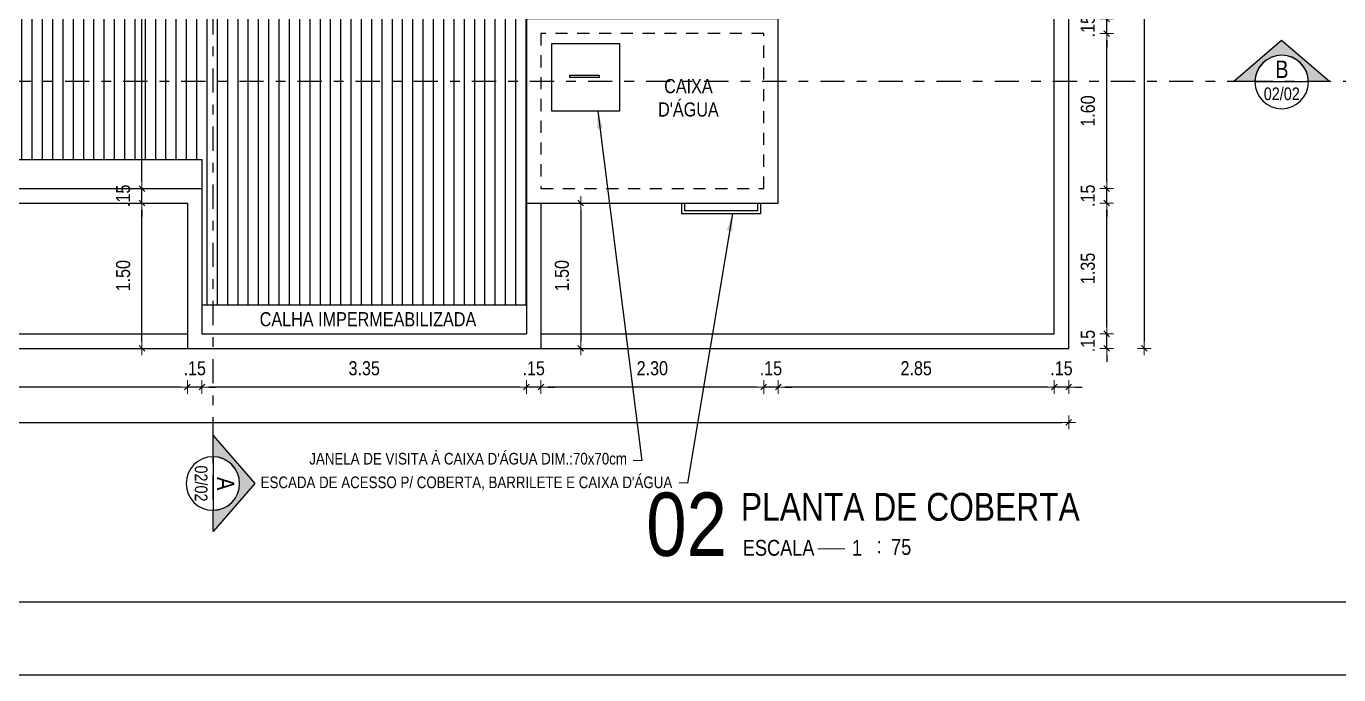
# Model space of a CAD drawing. Header units: millimetres. Extents: x 2718 to 3327, y 272 to 594.
# Drawn here: x 3043.21 to 3056.77, y 418.59 to 425.28 of the extents above; entities that cross this region are included whole.
import ezdxf
from ezdxf.enums import TextEntityAlignment as Align

# ---------------------------------------------------------------- set-up
doc = ezdxf.new("R2010")
doc.units = ezdxf.units.MM
doc.header["$MEASUREMENT"] = 0
doc.linetypes.add('DASHDOT2', pattern=[0.5, 0.25, -0.125, 0, -0.125])
doc.linetypes.add('HIDDEN2', pattern=[0.1875, 0.125, -0.0625])
doc.layers.get('0').update_dxf_attribs({"linetype": 'CONTINUOUS'})
doc.layers.get('DEFPOINTS').update_dxf_attribs({"linetype": 'CONTINUOUS'})
for name, color, linetype in [('AR-TXT', 2, 'CONTINUOUS'), ('COTA', 7, 'CONTINUOUS'), ('E-txt-g', 3, 'CONTINUOUS'), ('E-TXT-Y', 2, 'CONTINUOUS'), ('LAYER7', 4, 'CONTINUOUS'), ('Lotes', 2, 'CONTINUOUS')]:
    doc.layers.add(name, color=color, linetype=linetype)
for name, color, linetype, lineweight in [('E-Cta-W', 7, 'CONTINUOUS', 20), ('E-Pen-C', 4, 'CONTINUOUS', 15), ('E-Pen-G', 3, 'CONTINUOUS', 30), ('E-Txt-W', 7, 'CONTINUOUS', 20)]:
    doc.layers.add(name, color=color, linetype=linetype, lineweight=lineweight)
doc.styles.add('F2', font='ARIALN.TTF')
doc.styles.add('REG60', font='romans.shx', dxfattribs={"width": 0.8, "height": 0.15})
doc.styles.add('REG80', font='romans.shx', dxfattribs={"width": 0.8, "height": 0.2})
doc.styles.add('SWIS 721 CN BT', font='swissc.ttf')
doc.dimstyles.new('DIMENSION-1', dxfattribs={"dimtxt": 0.145, "dimasz": 0.07, "dimexe": 1, "dimexo": 0, "dimgap": 0.12, "dimtad": 1, "dimzin": 7, "dimdsep": 46, "dimtxsty": 'F2', "dimblk1": 'TRACO', "dimblk2": 'TRACO', "dimsah": 1, "dimcen": 1, "dimse1": 1, "dimse2": 1, "dimclrd": 4, "dimclre": 256, "dimclrt": 4, "dimadec": 8, "dimazin": 0, "dimtfac": 1, "dimtix": 1, "dimtmove": 2, "dimatfit": 3, "dimldrblk": 'TRACO', "dimfxl": 1, "dimtolj": 1, "dimtzin": 0, "dimarcsym": 0})
doc.dimstyles.get("Standard").update_dxf_attribs({"dimtxt": 0.18, "dimasz": 0.18, "dimexe": 0.18, "dimexo": 0.0625, "dimgap": 0.09, "dimtad": 0, "dimtih": 1, "dimtoh": 1, "dimdec": 4, "dimzin": 0, "dimdsep": 46, "dimtxsty": 'Standard', "dimcen": 0.09, "dimadec": 0, "dimazin": 0, "dimtfac": 1, "dimtdec": 4, "dimtofl": 0, "dimtmove": 0, "dimatfit": 3, "dimfxl": 1, "dimtolj": 1, "dimtzin": 0, "dimarcsym": 0})

# ---------------------------------------------------------------- blocks, each defined once
blk = doc.blocks.new('CHAVE CORTE-100')
blk.add_hatch(color=8).paths.add_polyline_path([(-2.567, 0), (-2.86, 0), (-2.198, 0.571), (-1.536, 0), (-1.83, 0, 0.987177)])
at = {"color": 2}
blk.add_line((-1.83, 0), (-2.567, 0), dxfattribs=at)
blk.add_lwpolyline([(-1.83, 0.001), (-1.536, 0), (-2.198, 0.571), (-2.86, 0), (-2.567, 0, -0.985586)], format="xyb", close=True, dxfattribs=at)
blk.add_circle((-2.199, -0.005), 0.368, dxfattribs=at)
at = {"color": 2, "style": 'F2'}
for tag, height, p in [('A', 0.24, (-2.199, 0.171)), ('01-02', 0.2, (-2.199, -0.127))]:
    blk.add_attdef(tag, text='', height=height, dxfattribs=at).set_placement(p, align=Align.MIDDLE_CENTER)
blk = doc.blocks.new('TXT-AMB75')
at = {"layer": 'E-txt-g', "style": 'REG80', "width": 0.8, "flags": 8}
blk.add_attdef('TXT', text='', height=0.2, dxfattribs=at).set_placement((0.005, 0.296), align=Align.CENTER)
at = {"layer": 'E-Txt-W', "style": 'REG60', "width": 0.8, "flags": 8}
blk.add_attdef('TXT', text='', height=0.15, dxfattribs=at).set_placement((0.005, 0.027), align=Align.CENTER)
blk = doc.blocks.new('TRACO')
at = {"layer": 'E-Pen-C'}
for p, q in [((-1, 0), (1, 0)), ((0, 1), (0, -1))]:
    blk.add_line(p, q, dxfattribs=at)
at = {"layer": 'E-Pen-G'}
blk.add_line((-0.42, -0.42), (0.42, 0.42), dxfattribs=at)
blk = doc.blocks.new('*D518')
at = {"layer": 'COTA', "color": 4, "linetype": 'Continuous', "lineweight": -2, "transparency": 16777216}
for p, q in [((3053.757, 421.559), (3053.687, 421.559)), ((3053.977, 421.559), (3053.827, 421.559)), ((3054.047, 421.559), (3054.117, 421.559))]:
    blk.add_line(p, q, dxfattribs=at)
at = {"layer": 'DEFPOINTS', "color": 0, "linetype": 'Continuous', "transparency": 16777216}
for p in [(3053.827, 422.109, -1.83), (3053.977, 421.959, -1.83), (3053.827, 421.559)]:
    blk.add_point(p, dxfattribs=at)
at = {"layer": 'COTA', "color": 4, "linetype": 'Continuous', "lineweight": -2, "transparency": 16777216, "xscale": 0.07, "yscale": 0.07, "zscale": 0.07}
blk.add_blockref('TRACO', (3053.827, 421.559), dxfattribs=at)
at = {"layer": 'COTA', "color": 4, "linetype": 'Continuous', "lineweight": -2, "transparency": 16777216, "xscale": 0.07, "yscale": 0.07, "zscale": 0.07, "rotation": 180}
blk.add_blockref('TRACO', (3053.977, 421.559), dxfattribs=at)
at = {"layer": 'COTA', "color": 4, "linetype": 'Continuous', "transparency": 16777216, "insert": (3053.902, 421.753), "char_height": 0.145, "attachment_point": 5, "style": 'F2'}
blk.add_mtext('\\A1;.15', dxfattribs=at)
blk = doc.blocks.new('*D519')
at = {"layer": 'COTA', "color": 4, "linetype": 'Continuous', "lineweight": -2, "transparency": 16777216}
blk.add_line((3053.757, 421.559), (3051.047, 421.559), dxfattribs=at)
at = {"layer": 'DEFPOINTS', "color": 0, "linetype": 'Continuous', "transparency": 16777216}
for p in [(3050.977, 423.459, -1.83), (3053.827, 422.109, -1.83), (3050.977, 421.559)]:
    blk.add_point(p, dxfattribs=at)
at = {"layer": 'COTA', "color": 4, "linetype": 'Continuous', "lineweight": -2, "transparency": 16777216, "xscale": 0.07, "yscale": 0.07, "zscale": 0.07, "rotation": 180}
blk.add_blockref('TRACO', (3050.977, 421.559), dxfattribs=at)
at = {"layer": 'COTA', "color": 4, "linetype": 'Continuous', "lineweight": -2, "transparency": 16777216, "xscale": 0.07, "yscale": 0.07, "zscale": 0.07}
blk.add_blockref('TRACO', (3053.827, 421.559), dxfattribs=at)
at = {"layer": 'COTA', "color": 4, "linetype": 'Continuous', "transparency": 16777216, "insert": (3052.402, 421.753), "char_height": 0.145, "attachment_point": 5, "style": 'F2'}
blk.add_mtext('\\A1;2.85', dxfattribs=at)
blk = doc.blocks.new('*D520')
at = {"layer": 'COTA', "color": 4, "linetype": 'Continuous', "lineweight": -2, "transparency": 16777216}
for p, q in [((3050.757, 421.559), (3050.687, 421.559)), ((3050.977, 421.559), (3050.827, 421.559)), ((3051.047, 421.559), (3051.117, 421.559))]:
    blk.add_line(p, q, dxfattribs=at)
at = {"layer": 'DEFPOINTS', "color": 0, "linetype": 'Continuous', "transparency": 16777216}
for p in [(3050.827, 423.609, -1.83), (3050.977, 423.459, -1.83), (3050.827, 421.559)]:
    blk.add_point(p, dxfattribs=at)
at = {"layer": 'COTA', "color": 4, "linetype": 'Continuous', "lineweight": -2, "transparency": 16777216, "xscale": 0.07, "yscale": 0.07, "zscale": 0.07}
blk.add_blockref('TRACO', (3050.827, 421.559), dxfattribs=at)
at = {"layer": 'COTA', "color": 4, "linetype": 'Continuous', "lineweight": -2, "transparency": 16777216, "xscale": 0.07, "yscale": 0.07, "zscale": 0.07, "rotation": 180}
blk.add_blockref('TRACO', (3050.977, 421.559), dxfattribs=at)
at = {"layer": 'COTA', "color": 4, "linetype": 'Continuous', "transparency": 16777216, "insert": (3050.902, 421.753), "char_height": 0.145, "attachment_point": 5, "style": 'F2'}
blk.add_mtext('\\A1;.15', dxfattribs=at)
blk = doc.blocks.new('*D521')
at = {"layer": 'COTA', "color": 4, "linetype": 'Continuous', "lineweight": -2, "transparency": 16777216}
blk.add_line((3050.757, 421.559), (3048.597, 421.559), dxfattribs=at)
at = {"layer": 'DEFPOINTS', "color": 0, "linetype": 'Continuous', "transparency": 16777216}
for p in [(3050.827, 423.609, -1.83), (3048.527, 423.459, -1.83), (3048.527, 421.559)]:
    blk.add_point(p, dxfattribs=at)
at = {"layer": 'COTA', "color": 4, "linetype": 'Continuous', "lineweight": -2, "transparency": 16777216, "xscale": 0.07, "yscale": 0.07, "zscale": 0.07, "rotation": 180}
blk.add_blockref('TRACO', (3048.527, 421.559), dxfattribs=at)
at = {"layer": 'COTA', "color": 4, "linetype": 'Continuous', "lineweight": -2, "transparency": 16777216, "xscale": 0.07, "yscale": 0.07, "zscale": 0.07}
blk.add_blockref('TRACO', (3050.827, 421.559), dxfattribs=at)
at = {"layer": 'COTA', "color": 4, "linetype": 'Continuous', "transparency": 16777216, "insert": (3049.677, 421.753), "char_height": 0.145, "attachment_point": 5, "style": 'F2'}
blk.add_mtext('\\A1;2.30', dxfattribs=at)
blk = doc.blocks.new('*D522')
at = {"layer": 'COTA', "color": 4, "linetype": 'Continuous', "lineweight": -2, "transparency": 16777216}
for p, q in [((3048.307, 421.559), (3048.237, 421.559)), ((3048.527, 421.559), (3048.377, 421.559)), ((3048.597, 421.559), (3048.667, 421.559))]:
    blk.add_line(p, q, dxfattribs=at)
at = {"layer": 'DEFPOINTS', "color": 0, "linetype": 'Continuous', "transparency": 16777216}
for p in [(3048.377, 423.459, -1.83), (3048.527, 423.459, -1.83), (3048.377, 421.559)]:
    blk.add_point(p, dxfattribs=at)
at = {"layer": 'COTA', "color": 4, "linetype": 'Continuous', "lineweight": -2, "transparency": 16777216, "xscale": 0.07, "yscale": 0.07, "zscale": 0.07}
blk.add_blockref('TRACO', (3048.377, 421.559), dxfattribs=at)
at = {"layer": 'COTA', "color": 4, "linetype": 'Continuous', "lineweight": -2, "transparency": 16777216, "xscale": 0.07, "yscale": 0.07, "zscale": 0.07, "rotation": 180}
blk.add_blockref('TRACO', (3048.527, 421.559), dxfattribs=at)
at = {"layer": 'COTA', "color": 4, "linetype": 'Continuous', "transparency": 16777216, "insert": (3048.452, 421.753), "char_height": 0.145, "attachment_point": 5, "style": 'F2'}
blk.add_mtext('\\A1;.15', dxfattribs=at)
blk = doc.blocks.new('*D523')
at = {"layer": 'COTA', "color": 4, "linetype": 'Continuous', "lineweight": -2, "transparency": 16777216}
blk.add_line((3048.307, 421.559), (3045.097, 421.559), dxfattribs=at)
at = {"layer": 'DEFPOINTS', "color": 0, "linetype": 'Continuous', "transparency": 16777216}
for p in [(3048.377, 423.459, -1.83), (3045.027, 422.109, -1.83), (3045.027, 421.559)]:
    blk.add_point(p, dxfattribs=at)
at = {"layer": 'COTA', "color": 4, "linetype": 'Continuous', "lineweight": -2, "transparency": 16777216, "xscale": 0.07, "yscale": 0.07, "zscale": 0.07, "rotation": 180}
blk.add_blockref('TRACO', (3045.027, 421.559), dxfattribs=at)
at = {"layer": 'COTA', "color": 4, "linetype": 'Continuous', "lineweight": -2, "transparency": 16777216, "xscale": 0.07, "yscale": 0.07, "zscale": 0.07}
blk.add_blockref('TRACO', (3048.377, 421.559), dxfattribs=at)
at = {"layer": 'COTA', "color": 4, "linetype": 'Continuous', "transparency": 16777216, "insert": (3046.702, 421.753), "char_height": 0.145, "attachment_point": 5, "style": 'F2'}
blk.add_mtext('\\A1;3.35', dxfattribs=at)
blk = doc.blocks.new('*D524')
at = {"layer": 'COTA', "color": 4, "linetype": 'Continuous', "lineweight": -2, "transparency": 16777216}
for p, q in [((3044.807, 421.559), (3044.737, 421.559)), ((3045.027, 421.559), (3044.877, 421.559)), ((3045.097, 421.559), (3045.167, 421.559))]:
    blk.add_line(p, q, dxfattribs=at)
at = {"layer": 'DEFPOINTS', "color": 0, "linetype": 'Continuous', "transparency": 16777216}
for p in [(3044.877, 422.109, -1.83), (3045.027, 422.109, -1.83), (3044.877, 421.559)]:
    blk.add_point(p, dxfattribs=at)
at = {"layer": 'COTA', "color": 4, "linetype": 'Continuous', "lineweight": -2, "transparency": 16777216, "xscale": 0.07, "yscale": 0.07, "zscale": 0.07}
blk.add_blockref('TRACO', (3044.877, 421.559), dxfattribs=at)
at = {"layer": 'COTA', "color": 4, "linetype": 'Continuous', "lineweight": -2, "transparency": 16777216, "xscale": 0.07, "yscale": 0.07, "zscale": 0.07, "rotation": 180}
blk.add_blockref('TRACO', (3045.027, 421.559), dxfattribs=at)
at = {"layer": 'COTA', "color": 4, "linetype": 'Continuous', "transparency": 16777216, "insert": (3044.952, 421.753), "char_height": 0.145, "attachment_point": 5, "style": 'F2'}
blk.add_mtext('\\A1;.15', dxfattribs=at)
blk = doc.blocks.new('*D525')
at = {"layer": 'COTA', "color": 4, "linetype": 'Continuous', "lineweight": -2, "transparency": 16777216}
blk.add_line((3044.807, 421.559), (3035.551, 421.559), dxfattribs=at)
at = {"layer": 'DEFPOINTS', "color": 0, "linetype": 'Continuous', "transparency": 16777216}
for p in [(3035.481, 423.609, -1.83), (3044.877, 422.109, -1.83), (3035.481, 421.559)]:
    blk.add_point(p, dxfattribs=at)
at = {"layer": 'COTA', "color": 4, "linetype": 'Continuous', "lineweight": -2, "transparency": 16777216, "xscale": 0.07, "yscale": 0.07, "zscale": 0.07, "rotation": 180}
blk.add_blockref('TRACO', (3035.481, 421.559), dxfattribs=at)
at = {"layer": 'COTA', "color": 4, "linetype": 'Continuous', "lineweight": -2, "transparency": 16777216, "xscale": 0.07, "yscale": 0.07, "zscale": 0.07}
blk.add_blockref('TRACO', (3044.877, 421.559), dxfattribs=at)
at = {"layer": 'COTA', "color": 4, "linetype": 'Continuous', "transparency": 16777216, "insert": (3040.179, 421.753), "char_height": 0.145, "attachment_point": 5, "style": 'F2'}
blk.add_mtext('\\A1;9.40', dxfattribs=at)
blk = doc.blocks.new('*D526')
at = {"layer": 'COTA', "color": 4, "linetype": 'Continuous', "lineweight": -2, "transparency": 16777216}
blk.add_line((3031.547, 421.195), (3053.907, 421.195), dxfattribs=at)
at = {"layer": 'DEFPOINTS', "color": 0, "linetype": 'Continuous', "transparency": 16777216}
for p in [(3031.477, 422.109, -1.83), (3053.977, 421.959, -1.83), (3053.977, 421.195)]:
    blk.add_point(p, dxfattribs=at)
at = {"layer": 'COTA', "color": 4, "linetype": 'Continuous', "lineweight": -2, "transparency": 16777216, "xscale": 0.07, "yscale": 0.07, "zscale": 0.07, "rotation": 180}
blk.add_blockref('TRACO', (3031.477, 421.195), dxfattribs=at)
at = {"layer": 'COTA', "color": 4, "linetype": 'Continuous', "lineweight": -2, "transparency": 16777216, "xscale": 0.07, "yscale": 0.07, "zscale": 0.07}
blk.add_blockref('TRACO', (3053.977, 421.195), dxfattribs=at)
at = {"layer": 'COTA', "color": 4, "linetype": 'Continuous', "transparency": 16777216, "insert": (3042.727, 421.389), "char_height": 0.145, "attachment_point": 5, "style": 'F2'}
blk.add_mtext('\\A1;22.50', dxfattribs=at)
blk = doc.blocks.new('*D527')
at = {"layer": 'COTA', "color": 4, "linetype": 'Continuous', "lineweight": -2, "transparency": 16777216}
for p, q in [((3054.369, 422.179), (3054.369, 422.249)), ((3054.369, 421.959), (3054.369, 422.109)), ((3054.369, 421.889), (3054.369, 421.819))]:
    blk.add_line(p, q, dxfattribs=at)
at = {"layer": 'DEFPOINTS', "color": 0, "linetype": 'Continuous', "transparency": 16777216}
for p in [(3053.827, 422.109, -1.83), (3054.369, 422.109), (3053.977, 421.959, -1.83)]:
    blk.add_point(p, dxfattribs=at)
at = {"layer": 'COTA', "color": 4, "linetype": 'Continuous', "lineweight": -2, "transparency": 16777216, "xscale": 0.07, "yscale": 0.07, "zscale": 0.07}
for p, rotation in [((3054.369, 422.109), 270), ((3054.369, 421.959), 90)]:
    blk.add_blockref('TRACO', p, dxfattribs=dict(at, rotation=rotation))
at = {"layer": 'COTA', "color": 4, "linetype": 'Continuous', "transparency": 16777216, "insert": (3054.175, 422.034), "char_height": 0.145, "attachment_point": 5, "rotation": 90, "style": 'F2'}
blk.add_mtext('\\A1;.15', dxfattribs=at)
blk = doc.blocks.new('*D528')
at = {"layer": 'COTA', "color": 4, "linetype": 'Continuous', "lineweight": -2, "transparency": 16777216}
blk.add_line((3054.369, 422.179), (3054.369, 423.389), dxfattribs=at)
at = {"layer": 'DEFPOINTS', "color": 0, "linetype": 'Continuous', "transparency": 16777216}
for p in [(3050.977, 423.459, -1.83), (3054.369, 423.459), (3053.827, 422.109, -1.83)]:
    blk.add_point(p, dxfattribs=at)
at = {"layer": 'COTA', "color": 4, "linetype": 'Continuous', "lineweight": -2, "transparency": 16777216, "xscale": 0.07, "yscale": 0.07, "zscale": 0.07}
for p, rotation in [((3054.369, 423.459), 90), ((3054.369, 422.109), 270)]:
    blk.add_blockref('TRACO', p, dxfattribs=dict(at, rotation=rotation))
at = {"layer": 'COTA', "color": 4, "linetype": 'Continuous', "transparency": 16777216, "insert": (3054.175, 422.784), "char_height": 0.145, "attachment_point": 5, "rotation": 90, "style": 'F2'}
blk.add_mtext('\\A1;1.35', dxfattribs=at)
blk = doc.blocks.new('*D529')
at = {"layer": 'COTA', "color": 4, "linetype": 'Continuous', "lineweight": -2, "transparency": 16777216}
for p, q in [((3054.369, 423.679), (3054.369, 423.749)), ((3054.369, 423.459), (3054.369, 423.609)), ((3054.369, 423.389), (3054.369, 423.319))]:
    blk.add_line(p, q, dxfattribs=at)
at = {"layer": 'DEFPOINTS', "color": 0, "linetype": 'Continuous', "transparency": 16777216}
for p in [(3050.827, 423.609, -1.83), (3054.369, 423.609), (3050.977, 423.459, -1.83)]:
    blk.add_point(p, dxfattribs=at)
at = {"layer": 'COTA', "color": 4, "linetype": 'Continuous', "lineweight": -2, "transparency": 16777216, "xscale": 0.07, "yscale": 0.07, "zscale": 0.07}
for p, rotation in [((3054.369, 423.609), 270), ((3054.369, 423.459), 90)]:
    blk.add_blockref('TRACO', p, dxfattribs=dict(at, rotation=rotation))
at = {"layer": 'COTA', "color": 4, "linetype": 'Continuous', "transparency": 16777216, "insert": (3054.175, 423.534), "char_height": 0.145, "attachment_point": 5, "rotation": 90, "style": 'F2'}
blk.add_mtext('\\A1;.15', dxfattribs=at)
blk = doc.blocks.new('*D530')
at = {"layer": 'COTA', "color": 4, "linetype": 'Continuous', "lineweight": -2, "transparency": 16777216}
blk.add_line((3054.369, 423.679), (3054.369, 425.139), dxfattribs=at)
at = {"layer": 'DEFPOINTS', "color": 0, "linetype": 'Continuous', "transparency": 16777216}
for p in [(3050.827, 425.209, -1.83), (3054.369, 425.209), (3050.827, 423.609, -1.83)]:
    blk.add_point(p, dxfattribs=at)
at = {"layer": 'COTA', "color": 4, "linetype": 'Continuous', "lineweight": -2, "transparency": 16777216, "xscale": 0.07, "yscale": 0.07, "zscale": 0.07}
for p, rotation in [((3054.369, 425.209), 90), ((3054.369, 423.609), 270)]:
    blk.add_blockref('TRACO', p, dxfattribs=dict(at, rotation=rotation))
at = {"layer": 'COTA', "color": 4, "linetype": 'Continuous', "transparency": 16777216, "insert": (3054.175, 424.409), "char_height": 0.145, "attachment_point": 5, "rotation": 90, "style": 'F2'}
blk.add_mtext('\\A1;1.60', dxfattribs=at)
blk = doc.blocks.new('*D531')
at = {"layer": 'COTA', "color": 4, "linetype": 'Continuous', "lineweight": -2, "transparency": 16777216}
for p, q in [((3054.369, 425.429), (3054.369, 425.499)), ((3054.369, 425.209), (3054.369, 425.359)), ((3054.369, 425.139), (3054.369, 425.069))]:
    blk.add_line(p, q, dxfattribs=at)
at = {"layer": 'DEFPOINTS', "color": 0, "linetype": 'Continuous', "transparency": 16777216}
for p in [(3050.977, 425.359, -1.83), (3054.369, 425.359), (3050.827, 425.209, -1.83)]:
    blk.add_point(p, dxfattribs=at)
at = {"layer": 'COTA', "color": 4, "linetype": 'Continuous', "lineweight": -2, "transparency": 16777216, "xscale": 0.07, "yscale": 0.07, "zscale": 0.07}
for p, rotation in [((3054.369, 425.359), 270), ((3054.369, 425.209), 90)]:
    blk.add_blockref('TRACO', p, dxfattribs=dict(at, rotation=rotation))
at = {"layer": 'COTA', "color": 4, "linetype": 'Continuous', "transparency": 16777216, "insert": (3054.175, 425.284), "char_height": 0.145, "attachment_point": 5, "rotation": 90, "style": 'F2'}
blk.add_mtext('\\A1;.15', dxfattribs=at)
blk = doc.blocks.new('*D539')
at = {"layer": 'COTA', "color": 4, "linetype": 'Continuous', "lineweight": -2, "transparency": 16777216}
blk.add_line((3054.757, 442.889), (3054.757, 422.029), dxfattribs=at)
at = {"layer": 'DEFPOINTS', "color": 0, "linetype": 'Continuous', "transparency": 16777216}
for p in [(3053.977, 442.959, -1.83), (3053.977, 421.959, -1.83), (3054.757, 421.959)]:
    blk.add_point(p, dxfattribs=at)
at = {"layer": 'COTA', "color": 4, "linetype": 'Continuous', "lineweight": -2, "transparency": 16777216, "xscale": 0.07, "yscale": 0.07, "zscale": 0.07}
for p, rotation in [((3054.757, 442.959), 90), ((3054.757, 421.959), 270)]:
    blk.add_blockref('TRACO', p, dxfattribs=dict(at, rotation=rotation))
at = {"layer": 'COTA', "color": 4, "linetype": 'Continuous', "transparency": 16777216, "insert": (3054.563, 432.459), "char_height": 0.145, "attachment_point": 5, "rotation": 90, "style": 'F2'}
blk.add_mtext('\\A1;21.00', dxfattribs=at)
blk = doc.blocks.new('*D556')
at = {"layer": 'COTA', "color": 4, "linetype": 'Continuous', "lineweight": -2, "transparency": 16777216}
blk.add_line((3044.407, 422.029), (3044.407, 423.389), dxfattribs=at)
at = {"layer": 'DEFPOINTS', "color": 0, "linetype": 'Continuous', "transparency": 16777216}
for p in [(3044.407, 423.459), (3044.877, 423.459, -1.83), (3044.877, 421.959, -1.83)]:
    blk.add_point(p, dxfattribs=at)
at = {"layer": 'COTA', "color": 4, "linetype": 'Continuous', "lineweight": -2, "transparency": 16777216, "xscale": 0.07, "yscale": 0.07, "zscale": 0.07}
for p, rotation in [((3044.407, 423.459), 90), ((3044.407, 421.959), 270)]:
    blk.add_blockref('TRACO', p, dxfattribs=dict(at, rotation=rotation))
at = {"layer": 'COTA', "color": 4, "linetype": 'Continuous', "transparency": 16777216, "insert": (3044.213, 422.709), "char_height": 0.145, "attachment_point": 5, "rotation": 90, "style": 'F2'}
blk.add_mtext('\\A1;1.50', dxfattribs=at)
blk = doc.blocks.new('*D557')
at = {"layer": 'COTA', "color": 4, "linetype": 'Continuous', "lineweight": -2, "transparency": 16777216}
for p, q in [((3044.407, 423.679), (3044.407, 423.749)), ((3044.407, 423.459), (3044.407, 423.609)), ((3044.407, 423.389), (3044.407, 423.319))]:
    blk.add_line(p, q, dxfattribs=at)
at = {"layer": 'DEFPOINTS', "color": 0, "linetype": 'Continuous', "transparency": 16777216}
for p in [(3044.407, 423.609), (3045.027, 423.609, -1.83), (3044.877, 423.459, -1.83)]:
    blk.add_point(p, dxfattribs=at)
at = {"layer": 'COTA', "color": 4, "linetype": 'Continuous', "lineweight": -2, "transparency": 16777216, "xscale": 0.07, "yscale": 0.07, "zscale": 0.07}
for p, rotation in [((3044.407, 423.609), 270), ((3044.407, 423.459), 90)]:
    blk.add_blockref('TRACO', p, dxfattribs=dict(at, rotation=rotation))
at = {"layer": 'COTA', "color": 4, "linetype": 'Continuous', "transparency": 16777216, "insert": (3044.213, 423.534), "char_height": 0.145, "attachment_point": 5, "rotation": 90, "style": 'F2'}
blk.add_mtext('\\A1;.15', dxfattribs=at)
blk = doc.blocks.new('*D558')
at = {"layer": 'COTA', "color": 4, "linetype": 'Continuous', "lineweight": -2, "transparency": 16777216}
blk.add_line((3044.407, 423.679), (3044.407, 428.714), dxfattribs=at)
at = {"layer": 'DEFPOINTS', "color": 0, "linetype": 'Continuous', "transparency": 16777216}
for p in [(3044.407, 428.784), (3044.542, 428.784, -1.83), (3045.027, 423.609, -1.83)]:
    blk.add_point(p, dxfattribs=at)
at = {"layer": 'COTA', "color": 4, "linetype": 'Continuous', "lineweight": -2, "transparency": 16777216, "xscale": 0.07, "yscale": 0.07, "zscale": 0.07}
for p, rotation in [((3044.407, 428.784), 90), ((3044.407, 423.609), 270)]:
    blk.add_blockref('TRACO', p, dxfattribs=dict(at, rotation=rotation))
at = {"layer": 'COTA', "color": 4, "linetype": 'Continuous', "transparency": 16777216, "insert": (3044.213, 426.196), "char_height": 0.145, "attachment_point": 5, "rotation": 90, "style": 'F2'}
blk.add_mtext('\\A1;5.18', dxfattribs=at)
blk = doc.blocks.new('*D567')
at = {"layer": 'COTA', "color": 4, "linetype": 'Continuous', "lineweight": -2, "transparency": 16777216}
blk.add_line((3048.938, 423.389), (3048.938, 422.029), dxfattribs=at)
at = {"layer": 'DEFPOINTS', "color": 0, "linetype": 'Continuous', "transparency": 16777216}
for p in [(3048.527, 423.459), (3048.527, 421.959), (3048.938, 421.959)]:
    blk.add_point(p, dxfattribs=at)
at = {"layer": 'COTA', "color": 4, "linetype": 'Continuous', "lineweight": -2, "transparency": 16777216, "xscale": 0.07, "yscale": 0.07, "zscale": 0.07}
for p, rotation in [((3048.938, 423.459), 90), ((3048.938, 421.959), 270)]:
    blk.add_blockref('TRACO', p, dxfattribs=dict(at, rotation=rotation))
at = {"layer": 'COTA', "color": 4, "linetype": 'Continuous', "transparency": 16777216, "insert": (3048.744, 422.709), "char_height": 0.145, "attachment_point": 5, "rotation": 90, "style": 'F2'}
blk.add_mtext('\\A1;1.50', dxfattribs=at)
blk = doc.blocks.new('IND_DES')
at = {"layer": 'E-Txt-W', "color": 7}
blk.add_line((0.0269, -0.2428), (0.1984, -0.2428), dxfattribs=at)
at = {"layer": 'E-txt-g', "color": 7, "style": 'F2'}
for s, p in [('ESCALA', (-0.4463, -0.2864)), ('1', (0.2426, -0.2864)), (':', (0.3988, -0.2706))]:
    blk.add_text(s, height=0.1, dxfattribs=at).set_placement(p)
blk.add_attdef('ESCALA', (0.4897, -0.2812), '', height=0.1, dxfattribs=at)
at = {"layer": 'E-Txt-W', "color": 6, "style": 'F2'}
blk.add_attdef('00', text='', height=0.4, dxfattribs=at).set_placement((-0.7083, -0.2881), align=Align.CENTER)
at = {"layer": 'E-TXT-Y', "color": 7, "style": 'F2'}
for tag, p in [('PROJETO', (-0.4563, 0.1829)), ('DESENHO', (-0.4582, -0.0658))]:
    blk.add_attdef(tag, p, '', height=0.175, dxfattribs=at)

msp = doc.modelspace()

# ---------------------------------------------------------------- hatches: boundary and pattern name
at = {"layer": 'LAYER7', "linetype": 'Continuous'}
h = msp.add_hatch(dxfattribs=at)
h.set_pattern_fill('ANSI31', color=4, scale=0.85, angle=45, style=0)
h.set_pattern_definition([(90, (1564.69899, 328.40103), (-0.10625, 1e-17), [])])
h.paths.add_polyline_path([(3048.377, 424.713), (3045.143, 424.713), (3045.143, 422.409), (3048.377, 422.409), (3048.377, 423.459)])
h.paths.add_polyline_path([(3050.827, 428.734), (3045.143, 428.734), (3045.143, 424.713), (3048.377, 424.713), (3048.377, 425.359), (3048.377, 425.659), (3050.827, 425.659)])
h.paths.add_polyline_path([(3046.272, 425.833), (3046.272, 425.68), (3046.44, 425.68), (3046.042, 425.45), (3045.645, 425.68), (3045.813, 425.68), (3045.813, 425.833)], flags=16)
h.paths.add_polyline_path([(3045.143, 428.734), (3041.527, 428.734), (3041.527, 424.713), (3045.143, 424.713)])
h.paths.add_polyline_path([(3041.527, 428.734), (3038.127, 428.734), (3038.127, 428.359), (3036.497, 428.359), (3035.481, 427.342), (3035.481, 424.713), (3041.527, 424.713)])
h.paths.add_polyline_path([(3040.206, 425.879), (3040.206, 425.727), (3040.374, 425.727), (3039.977, 425.497), (3039.58, 425.727), (3039.748, 425.727), (3039.748, 425.879)], flags=16)
h.paths.add_polyline_path([(3041.527, 424.713), (3035.481, 424.713), (3035.481, 423.909), (3041.527, 423.909)])
h.paths.add_polyline_path([(3045.143, 424.713), (3041.527, 424.713), (3041.527, 423.909), (3045.027, 423.909), (3045.027, 423.609), (3045.027, 422.409), (3045.143, 422.409)])
h.paths.add_polyline_path([(3045.299, 425.924), (3046.811, 425.924), (3046.811, 426.254), (3045.299, 426.254)], flags=24)
h.paths.add_polyline_path([(3045.302, 426.221), (3046.807, 426.221), (3046.807, 426.447), (3045.302, 426.447)], flags=24)
h.paths.add_polyline_path([(3044.363, 425.999), (3044.363, 426.395), (3044.061, 426.395), (3044.061, 425.999)], flags=24)
h.paths.add_polyline_path([(3039.234, 425.971), (3040.745, 425.971), (3040.745, 426.301), (3039.234, 426.301)], flags=24)
h.paths.add_polyline_path([(3039.237, 426.268), (3040.742, 426.268), (3040.742, 426.494), (3039.237, 426.494)], flags=24)
h.paths.add_polyline_path([(3035.25, 425.955), (3035.553, 425.955), (3035.553, 426.257), (3035.25, 426.257)], flags=9)

# ---------------------------------------------------------------- linework, layer by layer
at = {"color": 7}
for points in [[(3048.638, 425.107), (3049.338, 425.107), (3049.338, 424.407), (3048.638, 424.407)], [(3048.824, 424.779), (3049.129, 424.779), (3049.129, 424.756), (3048.824, 424.756)]]:
    msp.add_lwpolyline(points, close=True, dxfattribs=at)
at = {"layer": 'COTA', "color": 2, "linetype": 'DASHDOT2'}
for p, q in [((3045.143, 420.399), (3045.143, 445.199)), ((3055.863, 424.713, 1.83), (3027.258, 424.712, 1.83)), ((3084.285, 424.713, 1.83), (3055.68, 424.712, 1.83))]:
    msp.add_line(p, q, dxfattribs=at)
at = {"layer": 'COTA', "color": 7, "linetype": 'Continuous'}
for p, q in [((3053.977, 421.959), (3053.977, 442.959)), ((3053.827, 422.109), (3053.827, 442.809)), ((3031.827, 422.109), (3044.877, 422.109)), ((3048.527, 422.109), (3053.827, 422.109)), ((3031.477, 421.959), (3044.877, 421.959)), ((3048.527, 421.959), (3053.977, 421.959))]:
    msp.add_line(p, q, dxfattribs=at)
at = {"layer": 'COTA', "color": 6, "linetype": 'Continuous'}
for p, q in [((3035.481, 423.909), (3045.027, 423.909)), ((3045.027, 423.909), (3045.027, 423.609)), ((3045.027, 422.409), (3048.377, 422.409))]:
    msp.add_line(p, q, dxfattribs=at)
at = {"layer": 'COTA', "color": 5, "linetype": 'Continuous'}
for p, q in [((3035.481, 423.609), (3045.027, 423.609)), ((3045.027, 423.609), (3045.027, 422.109)), ((3035.331, 423.459), (3044.877, 423.459)), ((3044.877, 423.459), (3044.877, 421.959)), ((3048.377, 423.459), (3048.377, 422.109)), ((3048.527, 423.459), (3048.527, 421.959)), ((3045.027, 422.109), (3048.377, 422.109)), ((3044.877, 421.959), (3048.527, 421.959))]:
    msp.add_line(p, q, dxfattribs=at)
at = {"layer": 'COTA', "color": 1, "linetype": 'Continuous'}
msp.add_lwpolyline([(3048.377, 423.459), (3050.977, 423.459), (3050.977, 425.359), (3048.377, 425.359)], close=True, dxfattribs=at)
at = {"layer": 'COTA', "color": 8, "linetype": 'HIDDEN2'}
msp.add_lwpolyline([(3048.527, 423.609), (3050.827, 423.609), (3050.827, 425.209), (3048.527, 425.209)], close=True, dxfattribs=at)
at = {"layer": 'COTA', "color": 7, "linetype": 'Continuous'}
msp.add_lwpolyline([(3050.793, 423.459), (3050.793, 423.349), (3049.983, 423.349), (3049.983, 423.459)], dxfattribs=at)
msp.add_lwpolyline([(3050.763, 423.459), (3050.763, 423.379), (3050.013, 423.379), (3050.013, 423.459)], close=True, dxfattribs=at)
at = {"layer": 'Lotes', "color": 2}
msp.add_lwpolyline([(3024.975, 418.59), (3099.548, 418.59), (3099.548, 463.14), (3024.975, 463.14)], close=True, dxfattribs=at)
at = {"layer": 'Lotes', "color": 1}
msp.add_lwpolyline([(3026.85, 462.39), (3098.798, 462.39), (3098.798, 419.34), (3026.85, 419.34)], close=True, dxfattribs=at)

# ---------------------------------------------------------------- block references
at = {"color": 6}
ref = msp.add_blockref('TXT-AMB75', (3050.046, 424.333, 1.83), dxfattribs=dict(at, xscale=0.7290000000000001, yscale=0.7290000000000001, zscale=0.7290000000000001))
ref.add_attrib('TXT', 'CAIXA', dxfattribs={"layer": 'E-txt-g', "color": 2, "height": 0.1458, "style": 'F2'}).set_placement((3050.05, 424.593, 1.83), align=Align.CENTER)
ref.add_attrib('TXT', "D'ÁGUA", dxfattribs={"layer": 'E-Txt-W', "color": 2, "height": 0.1458, "style": 'F2'}).set_placement((3050.05, 424.352, 1.83), align=Align.CENTER)
ref = msp.add_blockref('TXT-AMB75', (3046.737, 421.927, 1.473), dxfattribs=dict(at, xscale=0.7290000000000001, yscale=0.7290000000000001, zscale=0.7290000000000001))
ref.add_attrib('TXT', 'CALHA IMPERMEABILIZADA', dxfattribs={"layer": 'E-txt-g', "color": 2, "height": 0.1458, "style": 'F2'}).set_placement((3046.741, 422.187, 1.473), align=Align.CENTER)
ref = msp.add_blockref('IND_DES', (3051.342, 420.287), dxfattribs=dict(xscale=1.636240131907927, yscale=1.636240131907927, zscale=1.636240131907927))
ref.add_attrib('00', '02', dxfattribs={"layer": 'E-Txt-W', "height": 0.6545, "style": 'F2'}).set_placement((3050.031, 419.816), align=Align.CENTER)
ref.add_attrib('DESENHO', 'PLANTA DE COBERTA', (3050.592, 420.18), dxfattribs={"layer": 'E-TXT-Y', "color": 2, "height": 0.28634, "style": 'F2'})
ref.add_attrib('ESCALA', '75', (3052.143, 419.827), dxfattribs={"layer": 'E-txt-g', "color": 7, "height": 0.1636, "style": 'F2'})
at = {"layer": 'AR-TXT'}
ref = msp.add_blockref('CHAVE CORTE-100', (3054.527, 424.712, 1.83), dxfattribs=dict(at, xscale=-0.75, yscale=0.75, zscale=0.75))
ref.add_attrib('00', '02/02', dxfattribs={"layer": '0', "height": 0.13, "style": 'SWIS 721 CN BT'}).set_placement((3056.177, 424.587, 1.83), align=Align.MIDDLE_CENTER)
ref.add_attrib('A', 'B', dxfattribs={"layer": '0', "height": 0.18, "style": 'SWIS 721 CN BT'}).set_placement((3056.178, 424.84, 1.83), align=Align.MIDDLE_CENTER)
ref = msp.add_blockref('CHAVE CORTE-100', (3045.143, 422.213), dxfattribs=dict(at, xscale=-0.75, yscale=0.75, zscale=0.75, rotation=270))
ref.add_attrib('00', '02/02', dxfattribs={"layer": '0', "height": 0.13, "rotation": 270, "style": 'SWIS 721 CN BT'}).set_placement((3045.018, 420.564), align=Align.MIDDLE_CENTER)
ref.add_attrib('A', 'A', dxfattribs={"layer": '0', "height": 0.18, "rotation": 270, "style": 'SWIS 721 CN BT'}).set_placement((3045.271, 420.562), align=Align.MIDDLE_CENTER)

# ---------------------------------------------------------------- texts
at = {"color": 7, "style": 'F2'}
for s, p in [("JANELA DE VISITA À CAIXA D'ÁGUA DIM.:70x70cm", (3046.135, 420.76, -9.702)), ("ESCADA DE ACESSO P/ COBERTA, BARRILETE E CAIXA D'ÁGUA", (3045.633, 420.516, -9.702))]:
    msp.add_text(s, height=0.12, dxfattribs=at).set_placement(p)

# ---------------------------------------------------------------- dimensions: what is measured, and where the dimension line sits
at = {"layer": 'COTA', "color": 7, "linetype": 'Continuous'}
for base, p1, p2, picture, middle in [((3054.757, 421.959, 1.83), (3053.977, 442.959), (3053.977, 421.959), '*D539', (3054.563, 432.459, 1.83)), ((3044.407169169, 428.783907546, 1.829610703), (3045.027252254, 423.608907546), (3044.542175426, 428.783907546), '*D558', (3044.213136086, 426.196407546, 1.829610703)), ((3054.369, 425.359, 1.83), (3050.827, 425.209), (3050.977, 425.359), '*D531', (3054.175, 425.284, 1.83)), ((3054.369, 425.209, 1.83), (3050.827, 423.609), (3050.827, 425.209), '*D530', (3054.175, 424.409, 1.83)), ((3044.407, 423.609, 1.83), (3044.877, 423.459), (3045.027, 423.609), '*D557', (3044.213, 423.534, 1.83)), ((3054.369, 423.609, 1.83), (3050.977, 423.459), (3050.827, 423.609), '*D529', (3054.175, 423.534, 1.83)), ((3044.407, 423.459, 1.83), (3044.877, 421.959), (3044.877, 423.459), '*D556', (3044.213, 422.709, 1.83)), ((3048.938, 421.959), (3048.527, 423.459), (3048.527, 421.959), '*D567', (3048.744, 422.709)), ((3054.369, 423.459, 1.83), (3053.827, 422.109), (3050.977, 423.459), '*D528', (3054.175, 422.784, 1.83)), ((3054.369, 422.109, 1.83), (3053.977, 421.959), (3053.827, 422.109), '*D527', (3054.175, 422.034, 1.83))]:
    dim = msp.add_linear_dim(base=base, p1=p1, p2=p2, angle=90, dimstyle='DIMENSION-1', override={"dimadec": 0, "dimfxl": 0.06}, dxfattribs=at)
    dim.commit()
    dim.dimension.update_dxf_attribs({"geometry": picture, "text_midpoint": middle})
for base, p1, p2, picture, middle in [((3035.481, 421.559, 1.83), (3044.877, 422.109), (3035.481, 423.609), '*D525', (3040.179, 421.753, 1.83)), ((3048.527, 421.559, 1.83), (3050.827, 423.609), (3048.527, 423.459), '*D521', (3049.677, 421.753, 1.83)), ((3050.827, 421.559, 1.83), (3050.977, 423.459), (3050.827, 423.609), '*D520', (3050.902, 421.753, 1.83)), ((3045.027, 421.559, 1.83), (3048.377, 423.459), (3045.027, 422.109), '*D523', (3046.702, 421.753, 1.83)), ((3048.377, 421.559, 1.83), (3048.527, 423.459), (3048.377, 423.459), '*D522', (3048.452, 421.753, 1.83)), ((3050.977, 421.559, 1.83), (3053.827, 422.109), (3050.977, 423.459), '*D519', (3052.402, 421.753, 1.83)), ((3053.977, 421.195, 1.83), (3031.477, 422.109), (3053.977, 421.959), '*D526', (3042.727, 421.389, 1.83)), ((3044.877, 421.559, 1.83), (3045.027, 422.109), (3044.877, 422.109), '*D524', (3044.952, 421.753, 1.83)), ((3053.827, 421.559, 1.83), (3053.977, 421.959), (3053.827, 422.109), '*D518', (3053.902, 421.753, 1.83))]:
    dim = msp.add_linear_dim(base=base, p1=p1, p2=p2, dimstyle='DIMENSION-1', override={"dimadec": 0, "dimfxl": 0.06}, dxfattribs=at)
    dim.commit()
    dim.dimension.update_dxf_attribs({"geometry": picture, "text_midpoint": middle})

# ---------------------------------------------------------------- leaders
at = {"layer": 'E-Cta-W', "color": 4}
for points in [[(3049.115, 424.407, -9.456), (3049.568, 420.798, -9.456), (3049.481, 420.8, -9.456)], [(3050.505, 423.349, -9.456), (3050.042, 420.568, -9.456), (3049.955, 420.571, -9.456)]]:
    msp.add_leader(points, dimstyle='Standard', dxfattribs=at)

doc.saveas('drawing.dxf')
